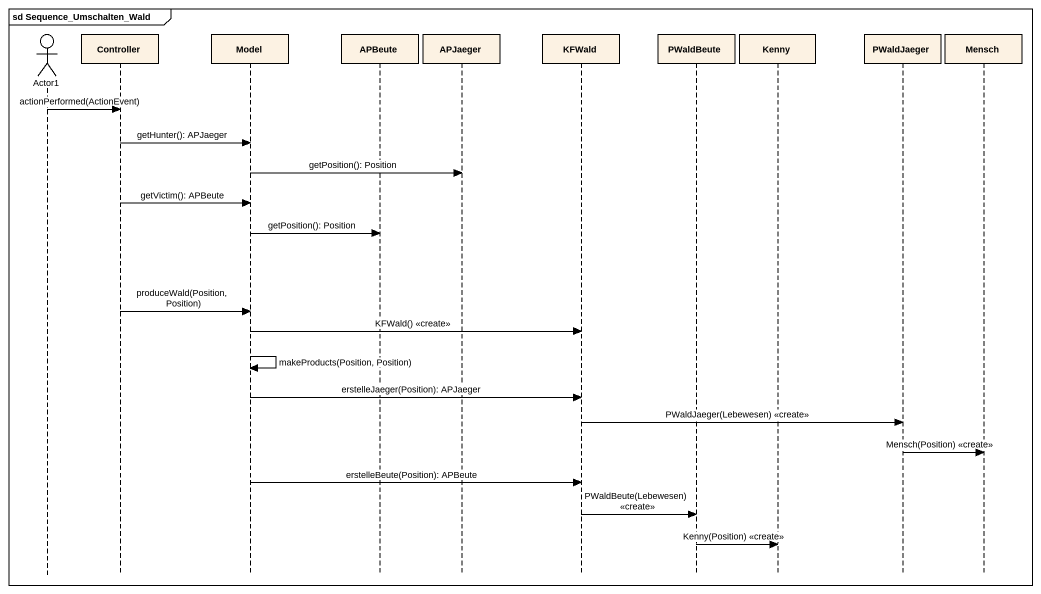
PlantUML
@startuml
mainframe sd Sequence_Umschalten_Wald
hide footbox
actor Actor1
participant Controller
participant Model
participant APBeute
participant APJaeger
participant KFWald
participant PWaldBeute
participant Kenny
participant PWaldJaeger
participant Mensch

Actor1 -> Controller : actionPerformed(ActionEvent)
Controller -> Model : getHunter(): APJaeger
Model -> APJaeger : getPosition(): Position
Controller -> Model : getVictim(): APBeute
Model -> APBeute : getPosition(): Position
Controller -> Model : produceWald(Position, Position)
Model -> KFWald : KFWald() <<create>>
Model -> Model : makeProducts(Position, Position)
Model -> KFWald : erstelleJaeger(Position): APJaeger
KFWald -> PWaldJaeger : PWaldJaeger(Lebewesen) <<create>>
PWaldJaeger -> Mensch : Mensch(Position) <<create>>
Model -> KFWald : erstelleBeute(Position): APBeute
KFWald -> PWaldBeute : PWaldBeute(Lebewesen) <<create>>
PWaldBeute -> Kenny : Kenny(Position) <<create>>
@enduml
